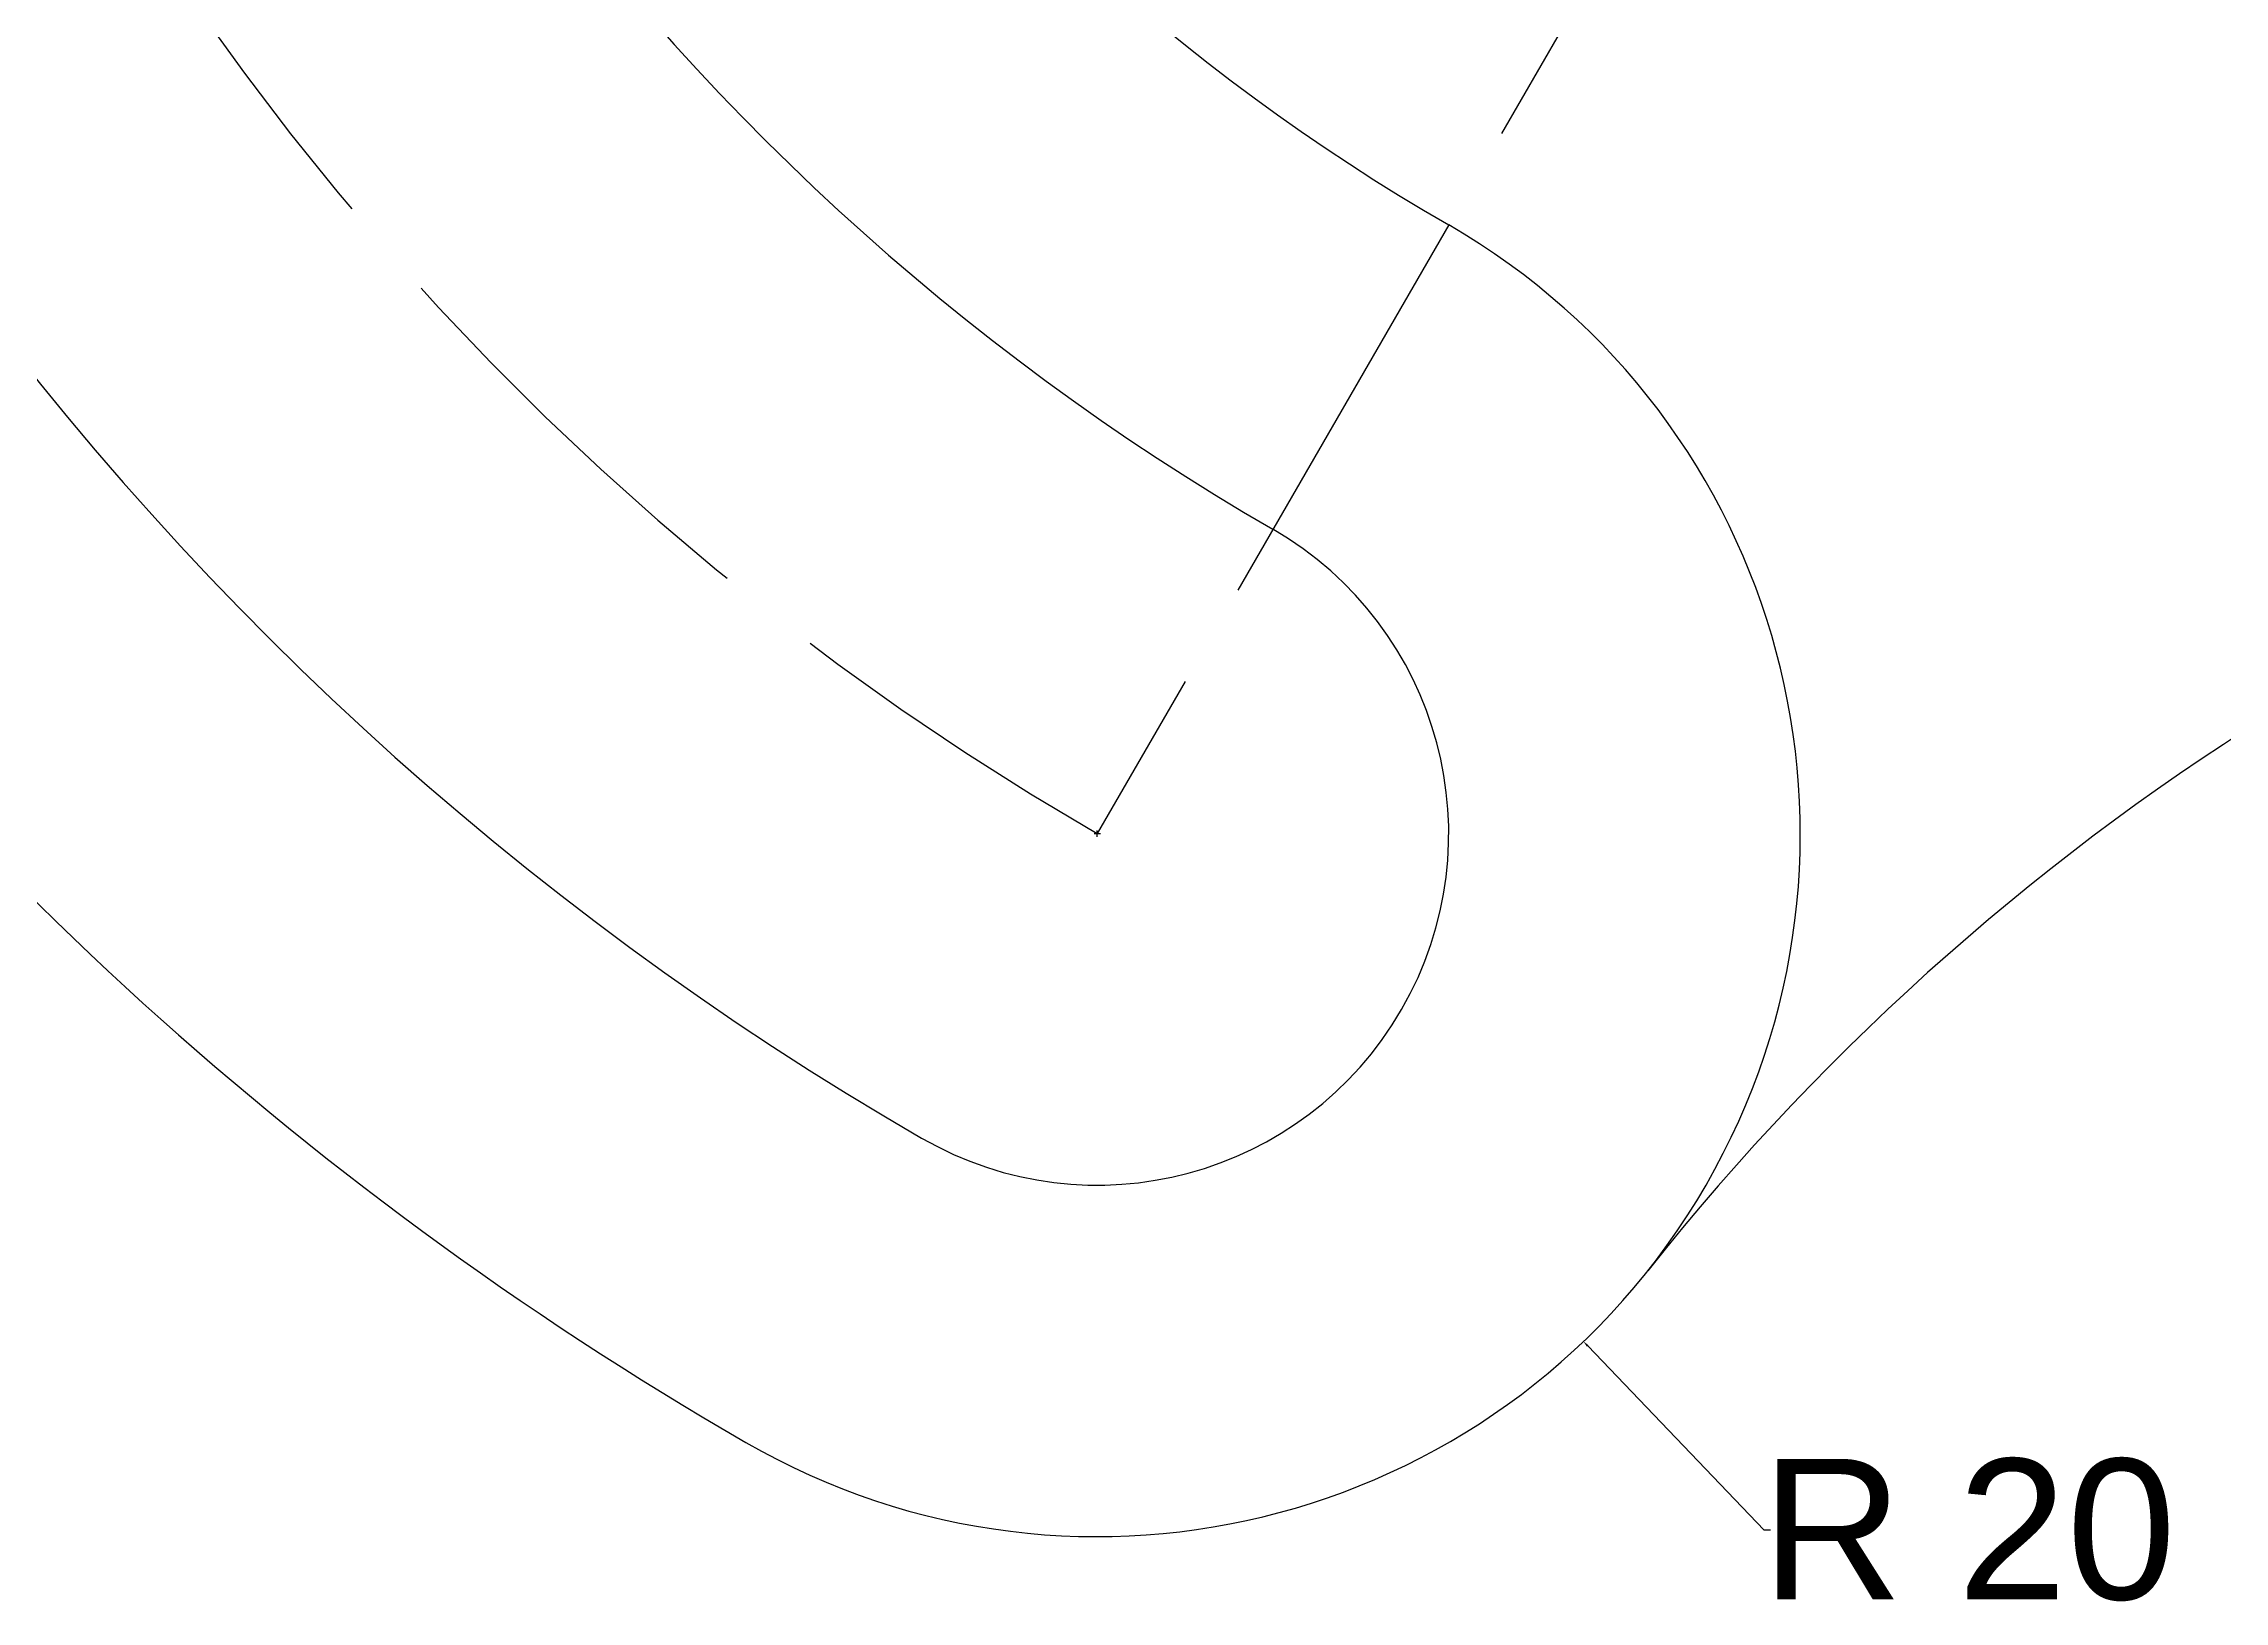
# Model space of a CAD drawing. Header units: inches. Extents: x 7 to 271, y -20 to 160.
# Drawn here: x 60 to 122.1, y 13.9 to 58.2 of the extents above; entities that cross this region are included whole.
import ezdxf

# ---------------------------------------------------------------- set-up
doc = ezdxf.new("R2010")
doc.units = ezdxf.units.IN
doc.header["$MEASUREMENT"] = 0
doc.linetypes.add('ACAD_ISO02W100', pattern=[15, 12, -3])
doc.layers.add('Dim', color=50, linetype='Continuous')
doc.layers.add('Dotted line', color=90, linetype='ACAD_ISO02W100')
doc.styles.get("Standard").update_dxf_attribs({"font": 'arial.ttf'})
doc.dimstyles.get("Standard").update_dxf_attribs({"dimtxt": 0.18, "dimasz": 0.18, "dimexe": 0.18, "dimexo": 0.0625, "dimgap": 0.09, "dimtad": 0, "dimtih": 1, "dimtoh": 1, "dimdec": 4, "dimzin": 0, "dimdsep": 46, "dimtxsty": 'Standard', "dimcen": 0.09, "dimadec": 0, "dimazin": 0, "dimtfac": 1, "dimtdec": 4, "dimtofl": 0, "dimtmove": 0, "dimatfit": 3, "dimfxl": 1, "dimtolj": 1, "dimtzin": 0, "dimarcsym": 0})

# ---------------------------------------------------------------- blocks, each defined once
blk = doc.blocks.new('*D10')
at = {"layer": 'Defpoints', "color": 0, "transparency": 16777216}
for p in [(130, 105), (130, 105), (51.215, 91.108), (94.982, 87.413), (90, 35.718)]:
    blk.add_point(p, dxfattribs=at)
at = {"layer": 'Dim', "color": 0, "lineweight": -2, "transparency": 16777216}
for start, end in [(190.26319, 211.27603), (218.90208, 239.73681)]:
    blk.add_arc((130, 105), 39.186, start, end, dxfattribs=at)
at = {"layer": 'Dim', "color": 0, "transparency": 16777216}
for points in [[(91.412, 98.013), (91.471, 98.024), (91.409, 98.195)], [(110.266, 71.18), (110.236, 71.128), (110.407, 71.064)]]:
    blk.add_solid(points, dxfattribs=at)
at = {"layer": 'Dim', "color": 0, "transparency": 16777216, "insert": (97.901, 82.524), "char_height": 0.18, "attachment_point": 5}
blk.add_mtext('\\A1;{\\H22.22222x;50°}', dxfattribs=at)
blk = doc.blocks.new('*D12')
at = {"layer": 'Defpoints', "color": 0, "transparency": 16777216}
for p in [(130, 105), (45.218, 51.972)]:
    blk.add_point(p, dxfattribs=at)
at = {"layer": 'Dim', "color": 0, "lineweight": -2, "transparency": 16777216}
for p, q in [((129.91, 105), (130.09, 105)), ((130, 104.91), (130, 105.09)), ((26.728, 40.407), (45.065, 51.876)), ((26.548, 40.407), (26.728, 40.407))]:
    blk.add_line(p, q, dxfattribs=at)
at = {"layer": 'Dim', "color": 0, "transparency": 16777216}
blk.add_solid([(45.049, 51.902), (45.081, 51.851), (45.218, 51.972)], dxfattribs=at)
at = {"layer": 'Dim', "color": 0, "transparency": 16777216, "insert": (22.234, 40.407), "char_height": 0.18, "width": 1.22018, "attachment_point": 5}
blk.add_mtext('\\A1;{\\H22.22222x;R 100}', dxfattribs=at)
blk = doc.blocks.new('*D18')
at = {"layer": 'Defpoints', "color": 0, "transparency": 16777216}
for p in [(90, 35.718), (103.83, 21.271)]:
    blk.add_point(p, dxfattribs=at)
at = {"layer": 'Dim', "color": 0, "lineweight": -2, "transparency": 16777216}
for p, q in [((89.91, 35.718), (90.09, 35.718)), ((90, 35.628), (90, 35.808)), ((108.972, 15.9), (103.955, 21.141)), ((109.152, 15.9), (108.972, 15.9))]:
    blk.add_line(p, q, dxfattribs=at)
at = {"layer": 'Dim', "color": 0, "transparency": 16777216}
blk.add_solid([(103.977, 21.162), (103.933, 21.12), (103.83, 21.271)], dxfattribs=at)
at = {"layer": 'Dim', "color": 0, "transparency": 16777216, "insert": (114.79, 15.9), "char_height": 0.18, "attachment_point": 5}
blk.add_mtext('\\A1;{\\H22.22222x;R 20}', dxfattribs=at)

msp = doc.modelspace()

# ---------------------------------------------------------------- linework, layer by layer
for centre, radius, start, end in [((130, 105), 60, 190, 240), ((130, 105), 70, 190, 240), ((130, 105), 90, 190, 240), ((130, 105), 100, 190, 240), ((90, 35.71797), 20, 240, 60), ((160.47852, -20.25326), 70, 62.2924591, 141.5448014), ((90, 35.71797), 10, 240, 60)]:
    msp.add_arc(centre, radius, start, end)
at = {"layer": 'Dotted line'}
msp.add_line((130, 105), (90, 35.71797), dxfattribs=at)
msp.add_arc((130, 105), 80, 190, 240, dxfattribs=at)

# ---------------------------------------------------------------- dimensions: what is measured, and where the dimension line sits
at = {"layer": 'Dim'}
for center, mpoint, text, picture, middle in [((130, 105), (45.21784, 51.97185), '{\\H22.22222x;R 100}', '*D12', (22.23379, 40.40684)), ((90, 35.71797), (103.83037, 21.27079), '{\\H22.22222x;R 20}', '*D18', (114.78995, 15.90035))]:
    dim = msp.add_radius_dim(center=center, mpoint=mpoint, text=text, dimstyle='Standard', dxfattribs=at)
    dim.commit()
    dim.dimension.update_dxf_attribs({"geometry": picture, "text_midpoint": middle, "dimtype": 164})
dim = msp.add_angular_dim_2l(base=(94.98224, 87.41342), line1=((130, 105), (51.21538, 91.10815)), line2=((130, 105), (90, 35.71797)), text='{\\H22.22222x;<>}', dimstyle='Standard', dxfattribs=at)
dim.commit()
dim.dimension.update_dxf_attribs({"geometry": '*D10', "text_midpoint": (97.90082, 82.52392)})

doc.saveas('drawing.dxf')
